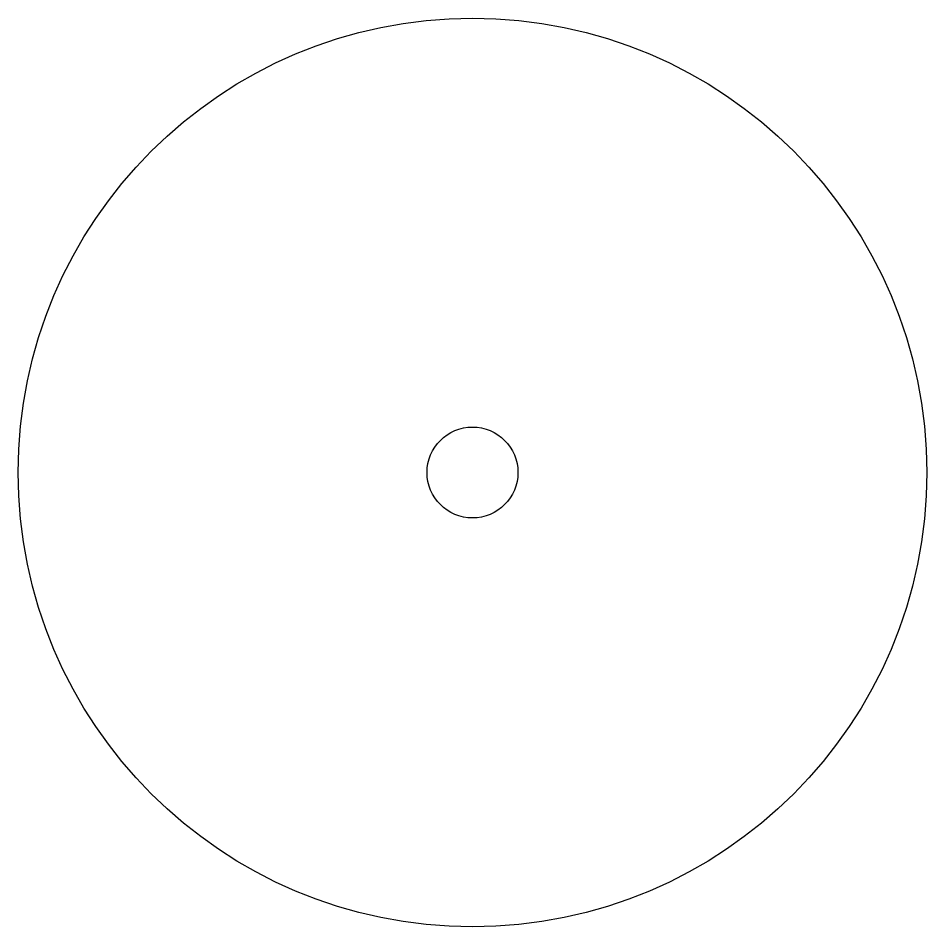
# Model space of a CAD drawing. Header units: millimetres. Extents: x -1524 to 1524, y -1524 to 1524.
import ezdxf

# ---------------------------------------------------------------- set-up
doc = ezdxf.new("R2010")
doc.units = ezdxf.units.MM
doc.header["$LTSCALE"] = 25.4

msp = doc.modelspace()

# ---------------------------------------------------------------- linework, layer by layer
for radius in [1524, 152.4]:
    msp.add_circle((0, 0), radius)

doc.saveas('drawing.dxf')
